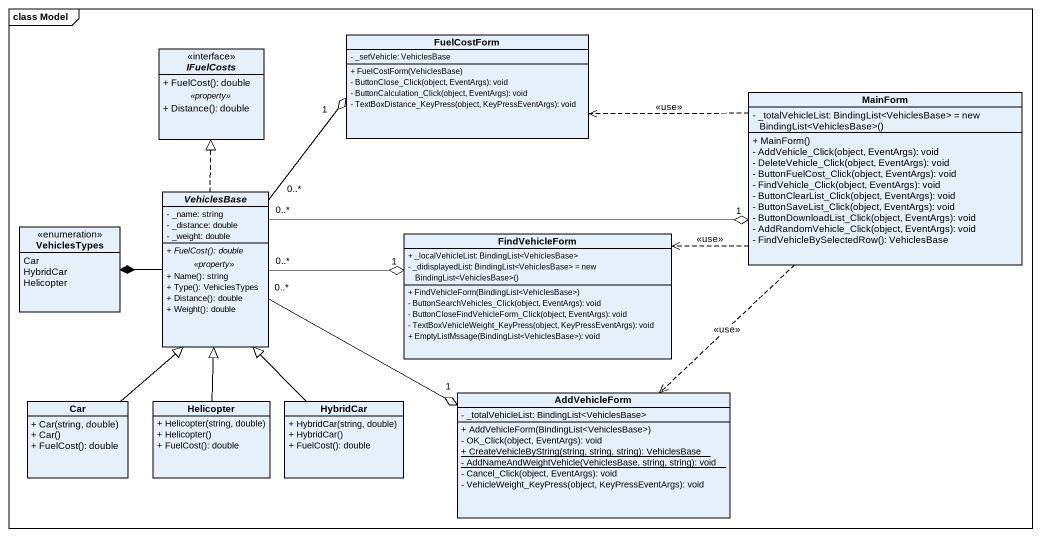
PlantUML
@startuml
mainframe class Model
hide circle
hide empty members
skinparam classAttributeIconSize 0
interface IFuelCosts {
  + FuelCost(): double
  .. <<property>> ..
  + Distance(): double
}
class FuelCostForm {
  - _setVehicle: VehiclesBase
  + FuelCostForm(VehiclesBase)
  - ButtonClose_Click(object, EventArgs): void
  - ButtonCalculation_Click(object, EventArgs): void
  - TextBoxDistance_KeyPress(object, KeyPressEventArgs): void
}
class MainForm {
  {field} - _totalVehicleList: BindingList<VehiclesBase> = new BindingList<VehiclesBase>()
  + MainForm()
  - AddVehicle_Click(object, EventArgs): void
  - DeleteVehicle_Click(object, EventArgs): void
  - ButtonFuelCost_Click(object, EventArgs): void
  - FindVehicle_Click(object, EventArgs): void
  - ButtonClearList_Click(object, EventArgs): void
  - ButtonSaveList_Click(object, EventArgs): void
  - ButtonDownloadList_Click(object, EventArgs): void
  - AddRandomVehicle_Click(object, EventArgs): void
  - FindVehicleBySelectedRow(): VehiclesBase
}
abstract class VehiclesBase {
  - _name: string
  - _distance: double
  - _weight: double
  --
  {abstract} + FuelCost(): double
  .. <<property>> ..
  + Name(): string
  + Type(): VehiclesTypes
  + Distance(): double
  + Weight(): double
}
enum VehiclesTypes {
  Car
  HybridCar
  Helicopter
}
class FindVehicleForm {
  + _localVehicleList: BindingList<VehiclesBase>
  {field} - _didisplayedList: BindingList<VehiclesBase> = new BindingList<VehiclesBase>()
  + FindVehicleForm(BindingList<VehiclesBase>)
  - ButtonSearchVehicles_Click(object, EventArgs): void
  - ButtonCloseFindVehicleForm_Click(object, EventArgs): void
  - TextBoxVehicleWeight_KeyPress(object, KeyPressEventArgs): void
  + EmptyListMssage(BindingList<VehiclesBase>): void
}
class Car {
  + Car(string, double)
  + Car()
  + FuelCost(): double
}
class Helicopter {
  + Helicopter(string, double)
  + Helicopter()
  + FuelCost(): double
}
class HybridCar {
  + HybridCar(string, double)
  + HybridCar()
  + FuelCost(): double
}
class AddVehicleForm {
  - _totalVehicleList: BindingList<VehiclesBase>
  + AddVehicleForm(BindingList<VehiclesBase>)
  - OK_Click(object, EventArgs): void
  {static} + CreateVehicleByString(string, string, string): VehiclesBase
  {static} - AddNameAndWeightVehicle(VehiclesBase, string, string): void
  - Cancel_Click(object, EventArgs): void
  - VehicleWeight_KeyPress(object, KeyPressEventArgs): void
}
MainForm .left.> FuelCostForm : <<use>>
MainForm .left.> FindVehicleForm : <<use>>
MainForm ..> AddVehicleForm : <<use>>
VehiclesBase .up.|> IFuelCosts
VehiclesBase "0..*" -up-o "1" FuelCostForm
VehiclesBase "0..*" -right-o "1" MainForm
VehiclesBase -left-* VehiclesTypes
VehiclesBase "0..*" -right-o "1" FindVehicleForm
VehiclesBase "0..*" -right-o "1" AddVehicleForm
Car -up-|> VehiclesBase
Helicopter -up-|> VehiclesBase
HybridCar -up-|> VehiclesBase
@enduml
